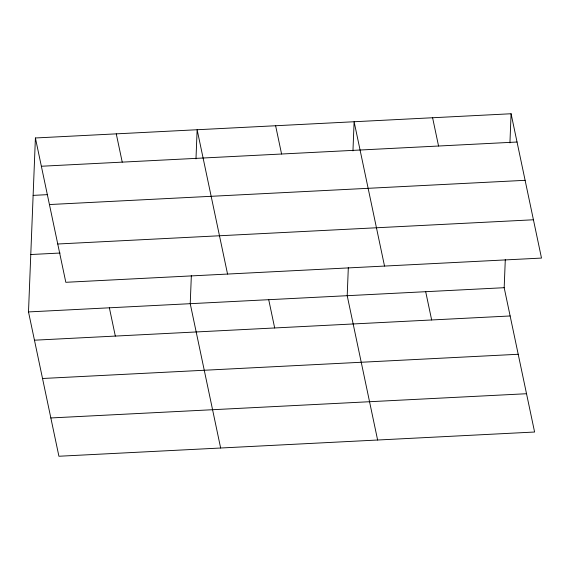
<?xml version="1.0" encoding="UTF-8"?>
<svg xmlns="http://www.w3.org/2000/svg" width="570" height="570" viewBox="0 0 570 570"><rect width="100%" height="100%" fill="white"/><g stroke="black" fill="none" stroke-linecap="round" stroke-linejoin="round"><path stroke-width="0.85" d="M505.305 259.435L504.179 287.7L534.596 432.024L58.917 456.249L28.5 311.925L35.404 137.976L511.083 113.751L541.5 258.075L65.821 282.3L35.404 137.976M191.356 275.431L190.23 303.689L220.647 448.013M195.98 158.88L197.135 129.739L227.551 274.063M348.327 267.437L347.208 295.695L377.618 440.019M352.951 150.886L354.113 121.745L384.522 266.069M509.929 142.892L511.083 113.751M41.361 166.248L517.047 142.023M33.124 195.382L47.346 194.655M49.433 204.544L525.113 180.32M57.748 244.003L533.427 219.778M30.78 254.526L60.107 253.03M28.5 311.925L504.179 287.7M34.456 340.197L510.136 315.972M42.529 378.494L518.208 354.269M50.844 417.953L526.523 393.728M432.601 117.748L438.558 146.02M425.69 291.697L431.654 319.969M275.623 125.742L281.58 154.014M268.719 299.692L274.676 327.964M116.273 133.857L122.229 162.129M109.369 307.807L115.325 336.079"/></g></svg>
